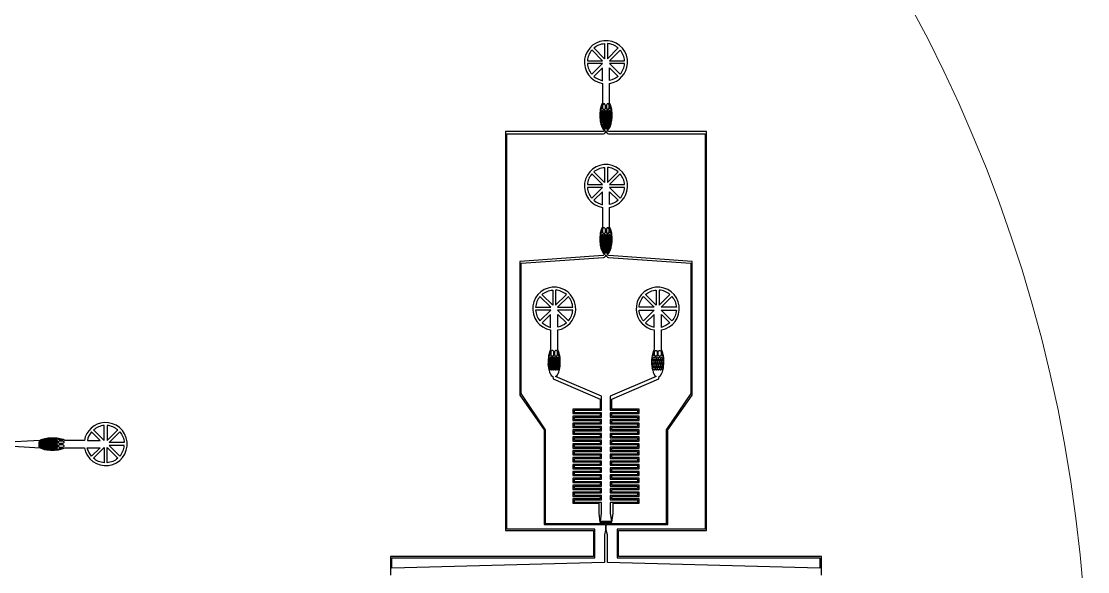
# Model space of a CAD drawing. Extents: x 4056 to 105656, y 4120 to 105720.
# Drawn here: x 68540 to 105656, y 59526 to 78672 of the extents above; entities that cross this region are included whole.
import ezdxf

# ---------------------------------------------------------------- set-up
doc = ezdxf.new("R2010")
doc.units = 13
doc.header["$MEASUREMENT"] = 0
doc.layers.add('Main Layer', color=7, linetype='Continuous', lineweight=0)

msp = doc.modelspace()

# ---------------------------------------------------------------- linework, layer by layer
for points in [[(96389, 59400), (96389, 60004), (96389, 60054), (89968, 60054), (89426, 60054), (89326, 60054), (89326, 60154), (89326, 60670), (89326, 60955), (90389, 60955), (92389, 60955), (92389, 61005), (92390, 74839), (88989, 74839, -0.387956), (88939, 74890), (88990, 74927), (89033, 75006), (89047, 75038), (89052, 75055), (89066, 75099), (89072, 75121), (89087, 75201), (89093, 75237), (89102, 75337), (89102, 75469), (89092, 75569), (89088, 75609), (89045, 75770), (89014, 75828), (89015, 76513, 0.347177), (89638, 77202, 2.252077), (88765, 76513), (88765, 75921), (88764, 75828), (88733, 75770), (88691, 75609), (88687, 75569), (88677, 75469), (88677, 75337), (88686, 75237), (88692, 75201), (88707, 75121), (88713, 75099), (88727, 75055), (88732, 75038), (88746, 75006), (88789, 74926), (88839, 74890, -0.3605), (88794, 74839), (85389, 74839), (85389, 61005), (85389, 60955), (87389, 60955), (88453, 60955), (88453, 60670), (88453, 60154), (88453, 60054), (88353, 60054), (87811, 60054), (81389, 60054), (81389, 60004), (81389, 59600), (81389, 59400)], [(67880, 63914), (69195, 63839), (69229, 63820), (69261, 63806), (69278, 63801), (69322, 63787), (69344, 63781), (69424, 63766), (69460, 63760), (69560, 63751), (69692, 63752), (69792, 63761), (69832, 63766), (69993, 63808), (70051, 63839), (70144, 63839), (70736, 63839, 2.252077), (71425, 64712, 0.347177), (70736, 64089), (70051, 64089), (69993, 64120), (69832, 64162), (69792, 64167), (69692, 64176), (69560, 64176), (69460, 64168), (69424, 64162), (69344, 64146), (69322, 64140), (69278, 64127), (69261, 64122), (69229, 64107), (69195, 64089), (69196, 64089), (67880, 64014)]]:
    msp.add_lwpolyline(points, format="xyb")
for points in [[(88396, 77675, 0.159174), (88241, 77302), (88769, 77302), (88395, 77677), (88396, 77675)], [(88840, 77900), (88840, 77373), (88465, 77747), (88467, 77746, -0.159174), (88840, 77900, 3734.089472)], [(88940, 77900), (88940, 77373), (89312, 77746, 0.159174), (88940, 77900, -3734.089472)], [(89383, 77675), (89010, 77302), (89538, 77302, 0.159174), (89383, 77675, 0.000114)], [(88396, 76830), (88769, 77202), (88241, 77202, 0.159174), (88396, 76830, -0.000581)], [(89383, 76830, 0.159174), (89538, 77202), (89010, 77202), (89383, 76830)], [(88765, 76604), (88765, 77057), (88467, 76759, 0.092093), (88765, 76604, 1291.273736)], [(89015, 76615), (89015, 77057), (89312, 76759, -0.129437), (89015, 76615, 5438.346978)], [(92339, 74764), (92339, 61005), (90389, 61005), (89326, 61005), (89276, 61005), (89276, 60955), (89276, 60004), (89972, 60004), (96339, 60004), (96339, 59652), (88939, 59850), (88939, 60805), (88899, 60965), (88899, 61165), (91040, 61165), (91040, 64459), (91892, 65665), (91892, 70321), (88989, 70526, -0.387956), (88939, 70578), (88990, 70614), (89033, 70694), (89047, 70726), (89052, 70743), (89066, 70786), (89072, 70809), (89087, 70889), (89093, 70925), (89102, 71025), (89102, 71157), (89092, 71257), (89088, 71297), (89045, 71457), (89014, 71516), (89015, 72201, 0.347177), (89638, 72890, 2.252077), (88765, 72201), (88765, 71609), (88764, 71516), (88733, 71457), (88691, 71297), (88687, 71257), (88677, 71157), (88677, 71025), (88686, 70925), (88692, 70889), (88707, 70809), (88713, 70786), (88727, 70743), (88732, 70726), (88746, 70694), (88789, 70614), (88839, 70578, -0.3605), (88794, 70527), (85887, 70322), (85887, 65665), (86739, 64459), (86739, 61165), (88879, 61165), (88879, 60965), (88839, 60805), (88839, 59850), (81439, 59652), (81439, 60004), (87807, 60004), (88503, 60004), (88503, 60955), (88503, 61005), (88453, 61005), (87389, 61005), (85439, 61005), (85439, 74764), (88799, 74764, 0.370989), (88889, 74865, 0.370989), (88980, 74764)], [(88467, 73434, -0.159174), (88840, 73588), (88840, 73061), (88465, 73435)], [(88940, 73588), (88940, 73061), (89312, 73434, 0.159174)], [(88396, 73363, 0.159174), (88241, 72990), (88769, 72990), (88395, 73364)], [(89538, 72990, 0.159174), (89383, 73363), (89010, 72990)], [(88769, 72890), (88241, 72890, 0.159174), (88396, 72517)], [(89383, 72517, 0.159174), (89538, 72890), (89010, 72890)], [(88765, 72744), (88467, 72447, 0.092093), (88765, 72292)], [(89312, 72447, -0.129437), (89015, 72302), (89015, 72744)], [(89090, 65531), (90732, 66229), (90742, 66312), (90792, 66348), (90835, 66428), (90850, 66460), (90855, 66477), (90868, 66520), (90874, 66543), (90890, 66623), (90896, 66659), (90905, 66759), (90904, 66891), (90895, 66991), (90890, 67031), (90848, 67191), (90817, 67250), (90817, 67343), (90817, 67935, -0.002617), (90817, 67935, 2.252077), (89944, 68624, 0.347177), (90567, 67935), (90567, 67250), (90536, 67191), (90494, 67031), (90489, 66991), (90480, 66891), (90479, 66759), (90488, 66659), (90494, 66623), (90509, 66543), (90515, 66520), (90529, 66477), (90534, 66460), (90548, 66428), (90591, 66348), (90591, 66348), (90642, 66312), (89040, 65631), (89040, 65196), (89040, 65146), (89990, 65146), (89990, 65056), (89040, 65056), (89040, 64956), (89040, 64906), (89990, 64906), (89990, 64816), (89040, 64816), (89040, 64716), (89040, 64666), (89990, 64666), (89990, 64576), (89040, 64576), (89040, 64476), (89040, 64426), (89990, 64426), (89990, 64336), (89040, 64336), (89040, 64236), (89040, 64186), (89990, 64186), (89990, 64096), (89040, 64096), (89040, 63996), (89040, 63946), (89990, 63946), (89990, 63856), (89040, 63856), (89040, 63756), (89040, 63706), (89990, 63706), (89990, 63616), (89040, 63616), (89040, 63516), (89040, 63466), (89990, 63466), (89990, 63376), (89040, 63376), (89040, 63276), (89040, 63226), (89990, 63226), (89990, 63136), (89040, 63136), (89040, 63036), (89040, 62986), (89990, 62986), (89990, 62896), (89040, 62896), (89040, 62796), (89040, 62746), (89990, 62746), (89990, 62656), (89040, 62656), (89040, 62556), (89040, 62506), (89990, 62506), (89990, 62416), (89040, 62416), (89040, 62316), (89040, 62266), (89990, 62266), (89990, 62176), (89040, 62176), (89040, 62076), (89040, 62026), (89990, 62026), (89990, 61936), (89040, 61936), (89040, 61836), (89040, 61560), (89077, 61266), (88879, 61266), (88702, 61266), (88739, 61560), (88739, 61836), (88739, 61936), (87789, 61936), (87789, 62026), (88739, 62026), (88739, 62076), (88739, 62176), (87789, 62176), (87789, 62266), (88739, 62266), (88739, 62316), (88739, 62416), (87789, 62416), (87789, 62506), (88739, 62506), (88739, 62556), (88739, 62656), (87789, 62656), (87789, 62746), (88739, 62746), (88739, 62796), (88739, 62896), (87789, 62896), (87789, 62986), (88739, 62986), (88739, 63036), (88739, 63136), (87789, 63136), (87789, 63226), (88739, 63226), (88739, 63276), (88739, 63376), (87789, 63376), (87789, 63466), (88739, 63466), (88739, 63516), (88739, 63616), (87789, 63616), (87789, 63706), (88739, 63706), (88739, 63756), (88739, 63856), (87789, 63856), (87789, 63946), (88739, 63946), (88739, 63996), (88739, 64096), (87789, 64096), (87789, 64186), (88739, 64186), (88739, 64236), (88739, 64336), (87789, 64336), (87789, 64426), (88739, 64426), (88739, 64476), (88739, 64576), (87789, 64576), (87789, 64666), (88739, 64666), (88739, 64716), (88739, 64816), (87789, 64816), (87789, 64906), (88739, 64906), (88739, 64956), (88739, 65056), (87789, 65056), (87789, 65146), (88739, 65146), (88739, 65196), (88739, 65631), (87137, 66312), (87188, 66348), (87188, 66348), (87231, 66428), (87245, 66460), (87250, 66477), (87264, 66520), (87270, 66543), (87285, 66623), (87291, 66659), (87300, 66759), (87299, 66891), (87290, 66991), (87285, 67031), (87243, 67191), (87212, 67250), (87212, 67935, 0.347177), (87835, 68624, 2.252077), (86962, 67935, -0.002617), (86962, 67935), (86962, 67343), (86962, 67250), (86931, 67191), (86889, 67031), (86884, 66991), (86875, 66891), (86874, 66759), (86883, 66659), (86889, 66623), (86905, 66543), (86911, 66520), (86924, 66477), (86929, 66460), (86944, 66428), (86987, 66348), (87037, 66312), (87047, 66229), (88689, 65531), (88689, 65176), (87739, 65176), (87739, 65176), (87739, 65026), (88689, 65026), (88689, 64936), (87739, 64936), (87739, 64936), (87739, 64786), (88689, 64786), (88689, 64696), (87739, 64696), (87739, 64696), (87739, 64546), (88689, 64546), (88689, 64456), (87739, 64456), (87739, 64456), (87739, 64306), (88689, 64306), (88689, 64216), (87739, 64216), (87739, 64216), (87739, 64066), (88689, 64066), (88689, 63976), (87739, 63976), (87739, 63976), (87739, 63826), (88689, 63826), (88689, 63736), (87739, 63736), (87739, 63736), (87739, 63586), (88689, 63586), (88689, 63496), (87739, 63496), (87739, 63496), (87739, 63346), (88689, 63346), (88689, 63256), (87739, 63256), (87739, 63256), (87739, 63106), (88689, 63106), (88689, 63016), (87739, 63016), (87739, 63016), (87739, 62866), (88689, 62866), (88689, 62776), (87739, 62776), (87739, 62776), (87739, 62626), (88689, 62626), (88689, 62536), (87739, 62536), (87739, 62536), (87739, 62386), (88689, 62386), (88689, 62296), (87739, 62296), (87739, 62296), (87739, 62146), (88689, 62146), (88689, 62056), (87739, 62056), (87739, 62056), (87739, 61906), (88639, 61906), (88639, 61560), (88679, 61246), (88879, 61246), (88879, 61185), (88789, 61185), (86789, 61185), (86789, 64459), (85937, 65725), (85937, 70261), (88799, 70452, 0.370989), (88889, 70553, 0.370989), (88980, 70452), (91842, 70261), (91842, 65725), (90990, 64459), (90990, 61185), (88899, 61185), (88899, 61246), (89099, 61246), (89139, 61560), (89139, 61906), (90040, 61906), (90040, 62056), (90040, 62056), (89090, 62056), (89090, 62146), (90040, 62146), (90040, 62296), (90040, 62296), (89090, 62296), (89090, 62386), (90040, 62386), (90040, 62536), (90040, 62536), (89090, 62536), (89090, 62626), (90040, 62626), (90040, 62776), (90040, 62776), (89090, 62776), (89090, 62866), (90040, 62866), (90040, 63016), (90040, 63016), (89090, 63016), (89090, 63106), (90040, 63106), (90040, 63256), (90040, 63256), (89090, 63256), (89090, 63346), (90040, 63346), (90040, 63496), (90040, 63496), (89090, 63496), (89090, 63586), (90040, 63586), (90040, 63736), (90040, 63736), (89090, 63736), (89090, 63826), (90040, 63826), (90040, 63976), (90040, 63976), (89090, 63976), (89090, 64066), (90040, 64066), (90040, 64216), (90040, 64216), (89090, 64216), (89090, 64306), (90040, 64306), (90040, 64456), (90040, 64456), (89090, 64456), (89090, 64546), (90040, 64546), (90040, 64696), (90040, 64696), (89090, 64696), (89090, 64786), (90040, 64786), (90040, 64936), (90040, 64936), (89090, 64936), (89090, 65026), (90040, 65026), (90040, 65176), (90040, 65176), (89090, 65176), (89090, 65531)], [(86439, 68724), (86966, 68724), (86592, 69098), (86593, 69097, 0.159174), (86439, 68724, -0.000083)], [(86664, 69168, -0.159174), (87037, 69322), (87037, 68795), (86663, 69169), (86664, 69168)], [(87510, 69168, 0.159174), (87137, 69322), (87137, 68795), (87510, 69168)], [(87735, 68724, 0.159174), (87581, 69097), (87208, 68724), (87735, 68724)], [(90044, 68724, -0.159174), (90198, 69097), (90571, 68724), (90044, 68724)], [(90269, 69168, -0.159174), (90642, 69322), (90642, 68795), (90269, 69168)], [(91115, 69168, 0.159174), (90742, 69322), (90742, 68795), (91116, 69169), (91115, 69168)], [(91340, 68724), (90813, 68724), (91187, 69098), (91186, 69097, -0.159174), (91340, 68724, 0.000083)], [(86439, 68624, 0.159174), (86593, 68251), (86966, 68624), (86439, 68624)], [(86962, 68026), (86962, 68478), (86664, 68181, 0.092093), (86962, 68026, -0.000995)], [(87735, 68624), (87208, 68624), (87581, 68251, 0.159174), (87735, 68624, 0.000176)], [(87212, 68036), (87212, 68478), (87510, 68181, -0.129437), (87212, 68036, -0.002246)], [(90044, 68624), (90571, 68624), (90198, 68251, -0.159174), (90044, 68624, -0.000176)], [(90567, 68036), (90567, 68478), (90269, 68181, 0.129437), (90567, 68036, 0.002246)], [(91340, 68624, -0.159174), (91186, 68251), (90813, 68624), (91340, 68624)], [(90817, 68026), (90817, 68478), (91115, 68181, -0.092093), (90817, 68026, 0.000995)], [(71053, 64457), (71425, 64085), (71425, 64612, 0.159174), (71053, 64457, 0.001676)], [(71898, 64457, 0.159174), (71525, 64612), (71525, 64085), (71898, 64457)], [(70838, 64089), (71280, 64089), (70982, 64387, 0.129437), (70838, 64089, 0.002578)], [(71969, 64387, -0.159174), (72123, 64014), (71596, 64014), (71969, 64387)], [(71053, 63470), (71425, 63843), (71425, 63316, -0.159174), (71053, 63470, -685.293783)], [(71898, 63470, -0.159174), (71525, 63316), (71525, 63843), (71900, 63469), (71898, 63470)], [(72123, 63914), (71596, 63914), (71970, 63540), (71969, 63541, 0.159174), (72123, 63914, -0.000484)], [(70827, 63839), (71280, 63839), (70982, 63541, -0.092093), (70827, 63839, -169.237242)]]:
    msp.add_lwpolyline(points, format="xyb", close=True)
for points in [[(88741, 75762), (88700, 75601), (88711, 75601), (88741, 75641)], [(88773, 75761), (88773, 75641), (88803, 75601), (88843, 75601), (88873, 75641), (88873, 75761), (88843, 75801), (88803, 75801)], [(88905, 75761), (88905, 75641), (88935, 75601), (88975, 75601), (89005, 75641), (89005, 75761), (88975, 75801), (88935, 75801)], [(89037, 75762), (89079, 75601), (89067, 75601), (89037, 75641)], [(88717, 75489), (88717, 75549), (88702, 75569), (88695, 75569), (88685, 75469), (88702, 75469)], [(88685, 75469), (88702, 75469)], [(88715, 75453), (88700, 75433), (88700, 75373), (88715, 75353), (88735, 75353), (88750, 75373), (88750, 75433), (88735, 75453)], [(88711, 75601), (88708, 75601)], [(88735, 75353), (88715, 75353)], [(88748, 75569), (88733, 75549), (88733, 75489), (88748, 75469), (88768, 75469), (88783, 75489), (88783, 75549), (88768, 75569)], [(88768, 75469), (88748, 75469)], [(88781, 75453), (88766, 75433), (88766, 75373), (88781, 75353), (88801, 75353), (88816, 75373), (88816, 75433), (88801, 75453)], [(88801, 75353), (88781, 75353)], [(88814, 75569), (88799, 75549), (88799, 75489), (88814, 75469), (88834, 75469), (88849, 75489), (88849, 75549), (88834, 75569)], [(88843, 75601), (88803, 75601)], [(88834, 75469), (88814, 75469)], [(88847, 75453), (88832, 75433), (88832, 75373), (88847, 75353), (88867, 75353), (88882, 75373), (88882, 75433), (88867, 75453)], [(88867, 75353), (88847, 75353)], [(88880, 75569), (88865, 75549), (88865, 75489), (88880, 75469), (88900, 75469), (88915, 75489), (88915, 75549), (88900, 75569)], [(88900, 75469), (88880, 75469)], [(88913, 75453), (88898, 75433), (88898, 75373), (88913, 75353), (88933, 75353), (88948, 75373), (88948, 75433), (88933, 75453)], [(88933, 75353), (88913, 75353)], [(88946, 75569), (88931, 75549), (88931, 75489), (88946, 75469), (88966, 75469), (88981, 75489), (88981, 75549), (88966, 75569)], [(88975, 75601), (88935, 75601)], [(88966, 75469), (88946, 75469)], [(88979, 75453), (88964, 75433), (88964, 75373), (88979, 75353), (88999, 75353), (89014, 75373), (89014, 75433), (88999, 75453)], [(88999, 75353), (88979, 75353)], [(89012, 75569), (88997, 75549), (88997, 75489), (89012, 75469), (89032, 75469), (89047, 75489), (89047, 75549), (89032, 75569)], [(89032, 75469), (89012, 75469)], [(89045, 75453), (89030, 75433), (89030, 75373), (89045, 75353), (89065, 75353), (89080, 75373), (89080, 75433), (89065, 75453)], [(89065, 75353), (89045, 75353)], [(89063, 75549), (89063, 75489), (89078, 75469), (89094, 75469), (89084, 75569), (89078, 75569)], [(89067, 75601), (89071, 75601)], [(89078, 75469), (89094, 75469)], [(88717, 75317), (88717, 75257), (88702, 75237), (88694, 75237), (88685, 75337), (88702, 75337)], [(88735, 75221), (88715, 75221), (88700, 75201), (88715, 75121), (88735, 75121), (88750, 75141), (88750, 75201)], [(88715, 75121), (88735, 75121)], [(88748, 75337), (88733, 75317), (88733, 75257), (88748, 75237), (88768, 75237), (88783, 75257), (88783, 75317), (88768, 75337)], [(88753, 75099), (88746, 75089), (88746, 75059), (88753, 75049), (88763, 75049), (88771, 75059), (88771, 75089), (88763, 75099)], [(88768, 75237), (88748, 75237)], [(88763, 75049), (88753, 75049)], [(88770, 75041), (88762, 75031), (88762, 75001), (88770, 74991), (88780, 74991), (88787, 75001), (88787, 75031), (88780, 75041)], [(88781, 75221), (88766, 75201), (88766, 75141), (88781, 75121), (88801, 75121), (88816, 75141), (88816, 75201), (88801, 75221)], [(88780, 74991), (88770, 74991)], [(88786, 75099), (88779, 75089), (88779, 75059), (88786, 75049), (88796, 75049), (88803, 75059), (88803, 75089), (88796, 75099)], [(88803, 74943), (88803, 74973), (88796, 74983), (88786, 74983), (88779, 74973), (88797, 74934)], [(88801, 75121), (88781, 75121)], [(88796, 75049), (88786, 75049)], [(88803, 75041), (88795, 75031), (88795, 75001), (88803, 74991), (88813, 74991), (88820, 75001), (88820, 75031), (88813, 75041)], [(88814, 75337), (88799, 75317), (88799, 75257), (88814, 75237), (88834, 75237), (88849, 75257), (88849, 75317), (88834, 75337)], [(88813, 74991), (88803, 74991)], [(88819, 75099), (88812, 75089), (88812, 75059), (88819, 75049), (88829, 75049), (88837, 75059), (88837, 75089), (88829, 75099)], [(88819, 74983), (88812, 74973), (88812, 74943), (88819, 74933), (88829, 74933), (88837, 74943), (88837, 74973), (88829, 74983)], [(88834, 75237), (88814, 75237)], [(88829, 75049), (88819, 75049)], [(88836, 75041), (88828, 75031), (88828, 75001), (88836, 74991), (88846, 74991), (88853, 75001), (88853, 75031), (88846, 75041)], [(88847, 75221), (88832, 75201), (88832, 75141), (88847, 75121), (88867, 75121), (88882, 75141), (88882, 75201), (88867, 75221)], [(88846, 74991), (88836, 74991)], [(88852, 75099), (88845, 75089), (88845, 75059), (88852, 75049), (88862, 75049), (88870, 75059), (88870, 75089), (88862, 75099)], [(88852, 74983), (88845, 74973), (88845, 74943), (88852, 74933), (88862, 74933), (88870, 74943), (88870, 74973), (88862, 74983)], [(88867, 75121), (88847, 75121)], [(88862, 75049), (88852, 75049)], [(88869, 75041), (88861, 75031), (88861, 75001), (88869, 74991), (88879, 74991), (88886, 75001), (88886, 75031), (88879, 75041)], [(88880, 75337), (88865, 75317), (88865, 75257), (88880, 75237), (88900, 75237), (88915, 75257), (88915, 75317), (88900, 75337)], [(88879, 74991), (88869, 74991)], [(88885, 75099), (88878, 75089), (88878, 75059), (88885, 75049), (88895, 75049), (88903, 75059), (88903, 75089), (88895, 75099)], [(88885, 74983), (88878, 74973), (88878, 74943), (88885, 74933), (88895, 74933), (88903, 74943), (88903, 74973), (88895, 74983)], [(88900, 75237), (88880, 75237)], [(88895, 75049), (88885, 75049)], [(88902, 75041), (88894, 75031), (88894, 75001), (88902, 74991), (88912, 74991), (88919, 75001), (88919, 75031), (88912, 75041)], [(88913, 75221), (88898, 75201), (88898, 75141), (88913, 75121), (88933, 75121), (88948, 75141), (88948, 75201), (88933, 75221)], [(88912, 74991), (88902, 74991)], [(88918, 75099), (88911, 75089), (88911, 75059), (88918, 75049), (88928, 75049), (88935, 75059), (88935, 75089), (88928, 75099)], [(88918, 74983), (88911, 74973), (88911, 74943), (88918, 74933), (88928, 74933), (88935, 74943), (88935, 74973), (88928, 74983)], [(88933, 75121), (88913, 75121)], [(88928, 75049), (88918, 75049)], [(88935, 75041), (88927, 75031), (88927, 75001), (88935, 74991), (88945, 74991), (88952, 75001), (88952, 75031), (88945, 75041)], [(88946, 75337), (88931, 75317), (88931, 75257), (88946, 75237), (88966, 75237), (88981, 75257), (88981, 75317), (88966, 75337)], [(88945, 74991), (88935, 74991)], [(88951, 75099), (88944, 75089), (88944, 75059), (88951, 75049), (88961, 75049), (88969, 75059), (88969, 75089), (88961, 75099)], [(88951, 74983), (88944, 74973), (88944, 74943), (88951, 74933), (88961, 74933), (88969, 74943), (88969, 74973), (88961, 74983)], [(88966, 75237), (88946, 75237)], [(88961, 75049), (88951, 75049)], [(88968, 75041), (88960, 75031), (88960, 75001), (88968, 74991), (88978, 74991), (88985, 75001), (88985, 75031), (88978, 75041)], [(88979, 75221), (88964, 75201), (88964, 75141), (88979, 75121), (88999, 75121), (89014, 75141), (89014, 75201), (88999, 75221)], [(88978, 74991), (88968, 74991)], [(88984, 75099), (88977, 75089), (88977, 75059), (88984, 75049), (88994, 75049), (89002, 75059), (89002, 75089), (88994, 75099)], [(88977, 74943), (88983, 74935), (89002, 74973), (88994, 74983), (88984, 74983), (88977, 74973)], [(88999, 75121), (88979, 75121)], [(88994, 75049), (88984, 75049)], [(89001, 75041), (88993, 75031), (88993, 75001), (89001, 74991), (89011, 74991), (89018, 75001), (89018, 75031), (89011, 75041)], [(89012, 75337), (88997, 75317), (88997, 75257), (89012, 75237), (89032, 75237), (89047, 75257), (89047, 75317), (89032, 75337)], [(89011, 74991), (89001, 74991)], [(89017, 75099), (89010, 75089), (89010, 75059), (89017, 75049), (89027, 75049), (89035, 75059), (89035, 75089), (89027, 75099)], [(89032, 75237), (89012, 75237)], [(89027, 75049), (89017, 75049)], [(89065, 75221), (89045, 75221), (89030, 75201), (89030, 75141), (89045, 75121), (89064, 75121), (89080, 75201)], [(89064, 75121), (89045, 75121)], [(89063, 75317), (89063, 75257), (89078, 75237), (89085, 75237), (89094, 75337), (89078, 75337)], [(89078, 75237), (89085, 75237)], [(88829, 74933), (88819, 74933)], [(88862, 74933), (88852, 74933)], [(88895, 74933), (88885, 74933)], [(88928, 74933), (88918, 74933)], [(88961, 74933), (88951, 74933)], [(88741, 71449), (88700, 71288), (88711, 71288), (88741, 71328)], [(88711, 71288), (88708, 71288)], [(88773, 71448), (88773, 71328), (88803, 71288), (88843, 71288), (88873, 71328), (88873, 71448), (88843, 71488), (88803, 71488)], [(88843, 71288), (88803, 71288)], [(88905, 71448), (88905, 71328), (88935, 71288), (88975, 71288), (89005, 71328), (89005, 71448), (88975, 71488), (88935, 71488)], [(88975, 71288), (88935, 71288)], [(89037, 71449), (89079, 71288), (89067, 71288), (89037, 71328)], [(89067, 71288), (89071, 71288)], [(88717, 71177), (88717, 71237), (88702, 71257), (88695, 71257), (88685, 71157), (88702, 71157)], [(88685, 71157), (88702, 71157)], [(88717, 71005), (88717, 70945), (88702, 70925), (88694, 70925), (88685, 71025), (88702, 71025)], [(88715, 71141), (88700, 71121), (88700, 71061), (88715, 71041), (88735, 71041), (88750, 71061), (88750, 71121), (88735, 71141)], [(88735, 70909), (88715, 70909), (88700, 70889), (88715, 70809), (88735, 70809), (88750, 70829), (88750, 70889)], [(88735, 71041), (88715, 71041)], [(88748, 71257), (88733, 71237), (88733, 71177), (88748, 71157), (88768, 71157), (88783, 71177), (88783, 71237), (88768, 71257)], [(88748, 71025), (88733, 71005), (88733, 70945), (88748, 70925), (88768, 70925), (88783, 70945), (88783, 71005), (88768, 71025)], [(88768, 71157), (88748, 71157)], [(88768, 70925), (88748, 70925)], [(88781, 71141), (88766, 71121), (88766, 71061), (88781, 71041), (88801, 71041), (88816, 71061), (88816, 71121), (88801, 71141)], [(88781, 70909), (88766, 70889), (88766, 70829), (88781, 70809), (88801, 70809), (88816, 70829), (88816, 70889), (88801, 70909)], [(88801, 71041), (88781, 71041)], [(88814, 71257), (88799, 71237), (88799, 71177), (88814, 71157), (88834, 71157), (88849, 71177), (88849, 71237), (88834, 71257)], [(88814, 71025), (88799, 71005), (88799, 70945), (88814, 70925), (88834, 70925), (88849, 70945), (88849, 71005), (88834, 71025)], [(88834, 71157), (88814, 71157)], [(88834, 70925), (88814, 70925)], [(88847, 71141), (88832, 71121), (88832, 71061), (88847, 71041), (88867, 71041), (88882, 71061), (88882, 71121), (88867, 71141)], [(88847, 70909), (88832, 70889), (88832, 70829), (88847, 70809), (88867, 70809), (88882, 70829), (88882, 70889), (88867, 70909)], [(88867, 71041), (88847, 71041)], [(88880, 71257), (88865, 71237), (88865, 71177), (88880, 71157), (88900, 71157), (88915, 71177), (88915, 71237), (88900, 71257)], [(88880, 71025), (88865, 71005), (88865, 70945), (88880, 70925), (88900, 70925), (88915, 70945), (88915, 71005), (88900, 71025)], [(88900, 71157), (88880, 71157)], [(88900, 70925), (88880, 70925)], [(88913, 71141), (88898, 71121), (88898, 71061), (88913, 71041), (88933, 71041), (88948, 71061), (88948, 71121), (88933, 71141)], [(88913, 70909), (88898, 70889), (88898, 70829), (88913, 70809), (88933, 70809), (88948, 70829), (88948, 70889), (88933, 70909)], [(88933, 71041), (88913, 71041)], [(88946, 71257), (88931, 71237), (88931, 71177), (88946, 71157), (88966, 71157), (88981, 71177), (88981, 71237), (88966, 71257)], [(88946, 71025), (88931, 71005), (88931, 70945), (88946, 70925), (88966, 70925), (88981, 70945), (88981, 71005), (88966, 71025)], [(88966, 71157), (88946, 71157)], [(88966, 70925), (88946, 70925)], [(88979, 71141), (88964, 71121), (88964, 71061), (88979, 71041), (88999, 71041), (89014, 71061), (89014, 71121), (88999, 71141)], [(88979, 70909), (88964, 70889), (88964, 70829), (88979, 70809), (88999, 70809), (89014, 70829), (89014, 70889), (88999, 70909)], [(88999, 71041), (88979, 71041)], [(89012, 71257), (88997, 71237), (88997, 71177), (89012, 71157), (89032, 71157), (89047, 71177), (89047, 71237), (89032, 71257)], [(89012, 71025), (88997, 71005), (88997, 70945), (89012, 70925), (89032, 70925), (89047, 70945), (89047, 71005), (89032, 71025)], [(89032, 71157), (89012, 71157)], [(89032, 70925), (89012, 70925)], [(89045, 71141), (89030, 71121), (89030, 71061), (89045, 71041), (89065, 71041), (89080, 71061), (89080, 71121), (89065, 71141)], [(89065, 70909), (89045, 70909), (89030, 70889), (89030, 70829), (89045, 70809), (89064, 70809), (89080, 70889)], [(89065, 71041), (89045, 71041)], [(89063, 71237), (89063, 71177), (89078, 71157), (89094, 71157), (89084, 71257), (89078, 71257)], [(89063, 71005), (89063, 70945), (89078, 70925), (89085, 70925), (89094, 71025), (89078, 71025)], [(89078, 71157), (89094, 71157)], [(89078, 70925), (89085, 70925)], [(88715, 70809), (88735, 70809)], [(88753, 70786), (88746, 70776), (88746, 70746), (88753, 70736), (88763, 70736), (88771, 70746), (88771, 70776), (88763, 70786)], [(88763, 70736), (88753, 70736)], [(88770, 70728), (88762, 70718), (88762, 70688), (88770, 70678), (88780, 70678), (88787, 70688), (88787, 70718), (88780, 70728)], [(88780, 70678), (88770, 70678)], [(88786, 70786), (88779, 70776), (88779, 70746), (88786, 70736), (88796, 70736), (88803, 70746), (88803, 70776), (88796, 70786)], [(88803, 70630), (88803, 70660), (88796, 70670), (88786, 70670), (88779, 70660), (88797, 70622)], [(88801, 70809), (88781, 70809)], [(88796, 70736), (88786, 70736)], [(88803, 70728), (88795, 70718), (88795, 70688), (88803, 70678), (88813, 70678), (88820, 70688), (88820, 70718), (88813, 70728)], [(88813, 70678), (88803, 70678)], [(88819, 70786), (88812, 70776), (88812, 70746), (88819, 70736), (88829, 70736), (88837, 70746), (88837, 70776), (88829, 70786)], [(88819, 70670), (88812, 70660), (88812, 70630), (88819, 70620), (88829, 70620), (88837, 70630), (88837, 70660), (88829, 70670)], [(88829, 70736), (88819, 70736)], [(88829, 70620), (88819, 70620)], [(88836, 70728), (88828, 70718), (88828, 70688), (88836, 70678), (88846, 70678), (88853, 70688), (88853, 70718), (88846, 70728)], [(88846, 70678), (88836, 70678)], [(88852, 70786), (88845, 70776), (88845, 70746), (88852, 70736), (88862, 70736), (88870, 70746), (88870, 70776), (88862, 70786)], [(88852, 70670), (88845, 70660), (88845, 70630), (88852, 70620), (88862, 70620), (88870, 70630), (88870, 70660), (88862, 70670)], [(88867, 70809), (88847, 70809)], [(88862, 70736), (88852, 70736)], [(88862, 70620), (88852, 70620)], [(88869, 70728), (88861, 70718), (88861, 70688), (88869, 70678), (88879, 70678), (88886, 70688), (88886, 70718), (88879, 70728)], [(88879, 70678), (88869, 70678)], [(88885, 70786), (88878, 70776), (88878, 70746), (88885, 70736), (88895, 70736), (88903, 70746), (88903, 70776), (88895, 70786)], [(88885, 70670), (88878, 70660), (88878, 70630), (88885, 70620), (88895, 70620), (88903, 70630), (88903, 70660), (88895, 70670)], [(88895, 70736), (88885, 70736)], [(88895, 70620), (88885, 70620)], [(88902, 70728), (88894, 70718), (88894, 70688), (88902, 70678), (88912, 70678), (88919, 70688), (88919, 70718), (88912, 70728)], [(88912, 70678), (88902, 70678)], [(88918, 70786), (88911, 70776), (88911, 70746), (88918, 70736), (88928, 70736), (88935, 70746), (88935, 70776), (88928, 70786)], [(88918, 70670), (88911, 70660), (88911, 70630), (88918, 70620), (88928, 70620), (88935, 70630), (88935, 70660), (88928, 70670)], [(88933, 70809), (88913, 70809)], [(88928, 70736), (88918, 70736)], [(88928, 70620), (88918, 70620)], [(88935, 70728), (88927, 70718), (88927, 70688), (88935, 70678), (88945, 70678), (88952, 70688), (88952, 70718), (88945, 70728)], [(88945, 70678), (88935, 70678)], [(88951, 70786), (88944, 70776), (88944, 70746), (88951, 70736), (88961, 70736), (88969, 70746), (88969, 70776), (88961, 70786)], [(88951, 70670), (88944, 70660), (88944, 70630), (88951, 70620), (88961, 70620), (88969, 70630), (88969, 70660), (88961, 70670)], [(88961, 70736), (88951, 70736)], [(88961, 70620), (88951, 70620)], [(88968, 70728), (88960, 70718), (88960, 70688), (88968, 70678), (88978, 70678), (88985, 70688), (88985, 70718), (88978, 70728)], [(88978, 70678), (88968, 70678)], [(88984, 70786), (88977, 70776), (88977, 70746), (88984, 70736), (88994, 70736), (89002, 70746), (89002, 70776), (88994, 70786)], [(88977, 70630), (88983, 70622), (89002, 70660), (88994, 70670), (88984, 70670), (88977, 70660)], [(88999, 70809), (88979, 70809)], [(88994, 70736), (88984, 70736)], [(89001, 70728), (88993, 70718), (88993, 70688), (89001, 70678), (89011, 70678), (89018, 70688), (89018, 70718), (89011, 70728)], [(89011, 70678), (89001, 70678)], [(89017, 70786), (89010, 70776), (89010, 70746), (89017, 70736), (89027, 70736), (89035, 70746), (89035, 70776), (89027, 70786)], [(89027, 70736), (89017, 70736)], [(89064, 70809), (89045, 70809)], [(86939, 67183), (86897, 67022), (86909, 67022), (86939, 67062)], [(86971, 67182), (86971, 67062), (87001, 67022), (87041, 67022), (87071, 67062), (87071, 67182), (87041, 67222), (87001, 67222)], [(87103, 67182), (87103, 67062), (87133, 67022), (87173, 67022), (87203, 67062), (87203, 67182), (87173, 67222), (87133, 67222)], [(87235, 67183), (87277, 67022), (87265, 67022), (87235, 67062)], [(90544, 67183), (90502, 67022), (90514, 67022), (90544, 67062)], [(90676, 67182), (90676, 67062), (90646, 67022), (90606, 67022), (90576, 67062), (90576, 67182), (90606, 67222), (90646, 67222)], [(90808, 67182), (90808, 67062), (90778, 67022), (90738, 67022), (90708, 67062), (90708, 67182), (90738, 67222), (90778, 67222)], [(90840, 67183), (90882, 67022), (90870, 67022), (90840, 67062)], [(86914, 66911), (86914, 66971), (86899, 66991), (86892, 66991), (86883, 66891), (86899, 66891)], [(86883, 66891), (86899, 66891)], [(86897, 66855), (86897, 66795), (86912, 66775), (86932, 66775), (86947, 66795), (86947, 66855), (86932, 66875), (86912, 66875)], [(86909, 67022), (86905, 67022)], [(86945, 66991), (86930, 66971), (86930, 66911), (86945, 66891), (86965, 66891), (86980, 66911), (86980, 66971), (86965, 66991)], [(86965, 66891), (86945, 66891)], [(86963, 66855), (86963, 66795), (86978, 66775), (86998, 66775), (87013, 66795), (87013, 66855), (86998, 66875), (86978, 66875)], [(87011, 66991), (86996, 66971), (86996, 66911), (87011, 66891), (87031, 66891), (87046, 66911), (87046, 66971), (87031, 66991)], [(87041, 67022), (87001, 67022)], [(87031, 66891), (87011, 66891)], [(87029, 66855), (87029, 66795), (87044, 66775), (87064, 66775), (87079, 66795), (87079, 66855), (87064, 66875), (87044, 66875)], [(87077, 66991), (87062, 66971), (87062, 66911), (87077, 66891), (87097, 66891), (87112, 66911), (87112, 66971), (87097, 66991)], [(87097, 66891), (87077, 66891)], [(87095, 66855), (87095, 66795), (87110, 66775), (87130, 66775), (87145, 66795), (87145, 66855), (87130, 66875), (87110, 66875)], [(87143, 66991), (87128, 66971), (87128, 66911), (87143, 66891), (87163, 66891), (87178, 66911), (87178, 66971), (87163, 66991)], [(87173, 67022), (87133, 67022)], [(87163, 66891), (87143, 66891)], [(87161, 66855), (87161, 66795), (87176, 66775), (87196, 66775), (87211, 66795), (87211, 66855), (87196, 66875), (87176, 66875)], [(87209, 66991), (87194, 66971), (87194, 66911), (87209, 66891), (87229, 66891), (87244, 66911), (87244, 66971), (87229, 66991)], [(87229, 66891), (87209, 66891)], [(87227, 66855), (87227, 66795), (87242, 66775), (87262, 66775), (87277, 66795), (87277, 66855), (87262, 66875), (87242, 66875)], [(87260, 66971), (87260, 66911), (87275, 66891), (87291, 66891), (87282, 66991), (87275, 66991)], [(87265, 67022), (87269, 67022)], [(87275, 66891), (87291, 66891)], [(90519, 66971), (90519, 66911), (90504, 66891), (90488, 66891), (90497, 66991), (90504, 66991)], [(90504, 66891), (90488, 66891)], [(90552, 66855), (90552, 66795), (90537, 66775), (90517, 66775), (90502, 66795), (90502, 66855), (90517, 66875), (90537, 66875)], [(90514, 67022), (90510, 67022)], [(90570, 66991), (90585, 66971), (90585, 66911), (90570, 66891), (90550, 66891), (90535, 66911), (90535, 66971), (90550, 66991)], [(90550, 66891), (90570, 66891)], [(90618, 66855), (90618, 66795), (90603, 66775), (90583, 66775), (90568, 66795), (90568, 66855), (90583, 66875), (90603, 66875)], [(90636, 66991), (90651, 66971), (90651, 66911), (90636, 66891), (90616, 66891), (90601, 66911), (90601, 66971), (90616, 66991)], [(90606, 67022), (90646, 67022)], [(90616, 66891), (90636, 66891)], [(90684, 66855), (90684, 66795), (90669, 66775), (90649, 66775), (90634, 66795), (90634, 66855), (90649, 66875), (90669, 66875)], [(90702, 66991), (90717, 66971), (90717, 66911), (90702, 66891), (90682, 66891), (90667, 66911), (90667, 66971), (90682, 66991)], [(90682, 66891), (90702, 66891)], [(90750, 66855), (90750, 66795), (90735, 66775), (90715, 66775), (90700, 66795), (90700, 66855), (90715, 66875), (90735, 66875)], [(90768, 66991), (90783, 66971), (90783, 66911), (90768, 66891), (90748, 66891), (90733, 66911), (90733, 66971), (90748, 66991)], [(90738, 67022), (90778, 67022)], [(90748, 66891), (90768, 66891)], [(90816, 66855), (90816, 66795), (90801, 66775), (90781, 66775), (90766, 66795), (90766, 66855), (90781, 66875), (90801, 66875)], [(90834, 66991), (90849, 66971), (90849, 66911), (90834, 66891), (90814, 66891), (90799, 66911), (90799, 66971), (90814, 66991)], [(90814, 66891), (90834, 66891)], [(90882, 66855), (90882, 66795), (90867, 66775), (90847, 66775), (90832, 66795), (90832, 66855), (90847, 66875), (90867, 66875)], [(90865, 66911), (90865, 66971), (90880, 66991), (90887, 66991), (90896, 66891), (90880, 66891)], [(90870, 67022), (90874, 67022)], [(90896, 66891), (90880, 66891)], [(86914, 66679), (86899, 66659), (86891, 66659), (86882, 66759), (86899, 66759), (86914, 66739)], [(86912, 66643), (86897, 66623), (86913, 66543), (86932, 66543), (86947, 66563), (86947, 66623), (86932, 66643)], [(86912, 66775), (86932, 66775)], [(86932, 66543), (86913, 66543)], [(86930, 66739), (86930, 66679), (86945, 66659), (86965, 66659), (86980, 66679), (86980, 66739), (86965, 66759), (86945, 66759)], [(86945, 66659), (86965, 66659)], [(86963, 66623), (86963, 66563), (86978, 66543), (86998, 66543), (87013, 66563), (87013, 66623), (86998, 66643), (86978, 66643)], [(86978, 66775), (86998, 66775)], [(86978, 66543), (86998, 66543)], [(86996, 66739), (86996, 66679), (87011, 66659), (87031, 66659), (87046, 66679), (87046, 66739), (87031, 66759), (87011, 66759)], [(87011, 66659), (87031, 66659)], [(87029, 66623), (87029, 66563), (87044, 66543), (87064, 66543), (87079, 66563), (87079, 66623), (87064, 66643), (87044, 66643)], [(87044, 66775), (87064, 66775)], [(87044, 66543), (87064, 66543)], [(87062, 66739), (87062, 66679), (87077, 66659), (87097, 66659), (87112, 66679), (87112, 66739), (87097, 66759), (87077, 66759)], [(87077, 66659), (87097, 66659)], [(87095, 66623), (87095, 66563), (87110, 66543), (87130, 66543), (87145, 66563), (87145, 66623), (87130, 66643), (87110, 66643)], [(87110, 66775), (87130, 66775)], [(87110, 66543), (87130, 66543)], [(87128, 66739), (87128, 66679), (87143, 66659), (87163, 66659), (87178, 66679), (87178, 66739), (87163, 66759), (87143, 66759)], [(87143, 66659), (87163, 66659)], [(87161, 66623), (87161, 66563), (87176, 66543), (87196, 66543), (87211, 66563), (87211, 66623), (87196, 66643), (87176, 66643)], [(87176, 66775), (87196, 66775)], [(87176, 66543), (87196, 66543)], [(87194, 66739), (87194, 66679), (87209, 66659), (87229, 66659), (87244, 66679), (87244, 66739), (87229, 66759), (87209, 66759)], [(87209, 66659), (87229, 66659)], [(87242, 66643), (87227, 66623), (87227, 66563), (87242, 66543), (87262, 66543), (87277, 66623), (87262, 66643)], [(87242, 66775), (87262, 66775)], [(87242, 66543), (87262, 66543)], [(87260, 66679), (87275, 66659), (87283, 66659), (87292, 66759), (87275, 66759), (87260, 66739)], [(87283, 66659), (87275, 66659)], [(90519, 66679), (90504, 66659), (90496, 66659), (90487, 66759), (90504, 66759), (90519, 66739)], [(90496, 66659), (90504, 66659)], [(90537, 66643), (90552, 66623), (90552, 66563), (90537, 66543), (90517, 66543), (90502, 66623), (90517, 66643)], [(90537, 66775), (90517, 66775)], [(90537, 66543), (90517, 66543)], [(90585, 66739), (90585, 66679), (90570, 66659), (90550, 66659), (90535, 66679), (90535, 66739), (90550, 66759), (90570, 66759)], [(90570, 66659), (90550, 66659)], [(90618, 66623), (90618, 66563), (90603, 66543), (90583, 66543), (90568, 66563), (90568, 66623), (90583, 66643), (90603, 66643)], [(90603, 66775), (90583, 66775)], [(90603, 66543), (90583, 66543)], [(90651, 66739), (90651, 66679), (90636, 66659), (90616, 66659), (90601, 66679), (90601, 66739), (90616, 66759), (90636, 66759)], [(90636, 66659), (90616, 66659)], [(90684, 66623), (90684, 66563), (90669, 66543), (90649, 66543), (90634, 66563), (90634, 66623), (90649, 66643), (90669, 66643)], [(90669, 66775), (90649, 66775)], [(90669, 66543), (90649, 66543)], [(90717, 66739), (90717, 66679), (90702, 66659), (90682, 66659), (90667, 66679), (90667, 66739), (90682, 66759), (90702, 66759)], [(90702, 66659), (90682, 66659)], [(90750, 66623), (90750, 66563), (90735, 66543), (90715, 66543), (90700, 66563), (90700, 66623), (90715, 66643), (90735, 66643)], [(90735, 66775), (90715, 66775)], [(90735, 66543), (90715, 66543)], [(90783, 66739), (90783, 66679), (90768, 66659), (90748, 66659), (90733, 66679), (90733, 66739), (90748, 66759), (90768, 66759)], [(90768, 66659), (90748, 66659)], [(90816, 66623), (90816, 66563), (90801, 66543), (90781, 66543), (90766, 66563), (90766, 66623), (90781, 66643), (90801, 66643)], [(90801, 66775), (90781, 66775)], [(90801, 66543), (90781, 66543)], [(90849, 66739), (90849, 66679), (90834, 66659), (90814, 66659), (90799, 66679), (90799, 66739), (90814, 66759), (90834, 66759)], [(90834, 66659), (90814, 66659)], [(90867, 66643), (90882, 66623), (90866, 66543), (90847, 66543), (90832, 66563), (90832, 66623), (90847, 66643)], [(90867, 66775), (90847, 66775)], [(90847, 66543), (90866, 66543)], [(90865, 66679), (90880, 66659), (90888, 66659), (90897, 66759), (90880, 66759), (90865, 66739)], [(69196, 64018), (69166, 64018), (69156, 64025), (69156, 64035), (69166, 64043), (69196, 64043), (69206, 64035), (69206, 64025)], [(69156, 64025), (69156, 64035)], [(69196, 63985), (69166, 63985), (69156, 63992), (69156, 64002), (69166, 64010), (69196, 64010), (69206, 64002), (69206, 63992)], [(69156, 63992), (69156, 64002)], [(69196, 63952), (69166, 63952), (69156, 63959), (69156, 63969), (69166, 63977), (69196, 63977), (69206, 63969), (69206, 63959)], [(69156, 63959), (69156, 63969)], [(69196, 63919), (69166, 63919), (69156, 63926), (69156, 63936), (69166, 63944), (69196, 63944), (69206, 63936), (69206, 63926)], [(69156, 63926), (69156, 63936)], [(69196, 63886), (69166, 63886), (69156, 63893), (69156, 63903), (69166, 63911), (69196, 63911), (69206, 63903), (69206, 63893)], [(69156, 63893), (69156, 63903)], [(69196, 63878), (69206, 63870), (69206, 63860), (69196, 63853), (69157, 63871), (69166, 63878)], [(69158, 64057), (69196, 64076), (69206, 64068), (69206, 64058), (69196, 64051), (69166, 64051)], [(69254, 64067), (69224, 64067), (69214, 64075), (69214, 64085), (69224, 64092), (69254, 64092), (69264, 64085), (69264, 64075)], [(69214, 64075), (69214, 64085)], [(69254, 64034), (69224, 64034), (69214, 64042), (69214, 64052), (69224, 64059), (69254, 64059), (69264, 64052), (69264, 64042)], [(69214, 64042), (69214, 64052)], [(69254, 64001), (69224, 64001), (69214, 64009), (69214, 64019), (69224, 64026), (69254, 64026), (69264, 64019), (69264, 64009)], [(69214, 64009), (69214, 64019)], [(69254, 63968), (69224, 63968), (69214, 63976), (69214, 63986), (69224, 63993), (69254, 63993), (69264, 63986), (69264, 63976)], [(69214, 63976), (69214, 63986)], [(69254, 63935), (69224, 63935), (69214, 63943), (69214, 63953), (69224, 63960), (69254, 63960), (69264, 63953), (69264, 63943)], [(69214, 63943), (69214, 63953)], [(69254, 63902), (69224, 63902), (69214, 63910), (69214, 63920), (69224, 63927), (69254, 63927), (69264, 63920), (69264, 63910)], [(69214, 63910), (69214, 63920)], [(69254, 63869), (69224, 63869), (69214, 63877), (69214, 63887), (69224, 63894), (69254, 63894), (69264, 63887), (69264, 63877)], [(69214, 63877), (69214, 63887)], [(69254, 63836), (69224, 63836), (69214, 63844), (69214, 63854), (69224, 63861), (69254, 63861), (69264, 63854), (69264, 63844)], [(69214, 63844), (69214, 63854)], [(69312, 64084), (69282, 64084), (69272, 64091), (69272, 64101), (69282, 64109), (69312, 64109), (69322, 64101), (69322, 64091)], [(69272, 64091), (69272, 64101)], [(69312, 64051), (69282, 64051), (69272, 64058), (69272, 64068), (69282, 64076), (69312, 64076), (69322, 64068), (69322, 64058)], [(69272, 64058), (69272, 64068)], [(69312, 64018), (69282, 64018), (69272, 64025), (69272, 64035), (69282, 64043), (69312, 64043), (69322, 64035), (69322, 64025)], [(69272, 64025), (69272, 64035)], [(69312, 63985), (69282, 63985), (69272, 63992), (69272, 64002), (69282, 64010), (69312, 64010), (69322, 64002), (69322, 63992)], [(69272, 63992), (69272, 64002)], [(69312, 63952), (69282, 63952), (69272, 63959), (69272, 63969), (69282, 63977), (69312, 63977), (69322, 63969), (69322, 63959)], [(69272, 63959), (69272, 63969)], [(69312, 63919), (69282, 63919), (69272, 63926), (69272, 63936), (69282, 63944), (69312, 63944), (69322, 63936), (69322, 63926)], [(69272, 63926), (69272, 63936)], [(69312, 63886), (69282, 63886), (69272, 63893), (69272, 63903), (69282, 63911), (69312, 63911), (69322, 63903), (69322, 63893)], [(69272, 63893), (69272, 63903)], [(69312, 63853), (69282, 63853), (69272, 63860), (69272, 63870), (69282, 63878), (69312, 63878), (69322, 63870), (69322, 63860)], [(69272, 63860), (69272, 63870)], [(69312, 63820), (69282, 63820), (69272, 63827), (69272, 63837), (69282, 63845), (69312, 63845), (69322, 63837), (69322, 63827)], [(69444, 64119), (69424, 64104), (69364, 64104), (69344, 64119), (69344, 64138), (69424, 64154), (69444, 64139)], [(69344, 64119), (69344, 64138)], [(69424, 64038), (69364, 64038), (69344, 64053), (69344, 64073), (69364, 64088), (69424, 64088), (69444, 64073), (69444, 64053)], [(69344, 64053), (69344, 64073)], [(69424, 63972), (69364, 63972), (69344, 63987), (69344, 64007), (69364, 64022), (69424, 64022), (69444, 64007), (69444, 63987)], [(69344, 63987), (69344, 64007)], [(69424, 63906), (69364, 63906), (69344, 63921), (69344, 63941), (69364, 63956), (69424, 63956), (69444, 63941), (69444, 63921)], [(69344, 63921), (69344, 63941)], [(69424, 63840), (69364, 63840), (69344, 63855), (69344, 63875), (69364, 63890), (69424, 63890), (69444, 63875), (69444, 63855)], [(69344, 63855), (69344, 63875)], [(69480, 64137), (69460, 64152), (69460, 64160), (69560, 64168), (69560, 64152), (69540, 64137)], [(69460, 64160), (69460, 64152)], [(69540, 64071), (69480, 64071), (69460, 64086), (69460, 64106), (69480, 64121), (69540, 64121), (69560, 64106), (69560, 64086)], [(69460, 64086), (69460, 64106)], [(69540, 64005), (69480, 64005), (69460, 64020), (69460, 64040), (69480, 64055), (69540, 64055), (69560, 64040), (69560, 64020)], [(69460, 64020), (69460, 64040)], [(69540, 63939), (69480, 63939), (69460, 63954), (69460, 63974), (69480, 63989), (69540, 63989), (69560, 63974), (69560, 63954)], [(69460, 63954), (69460, 63974)], [(69540, 63873), (69480, 63873), (69460, 63888), (69460, 63908), (69480, 63923), (69540, 63923), (69560, 63908), (69560, 63888)], [(69460, 63888), (69460, 63908)], [(69540, 63807), (69480, 63807), (69460, 63822), (69460, 63842), (69480, 63857), (69540, 63857), (69560, 63842), (69560, 63822)], [(69460, 63822), (69460, 63842)], [(69656, 64104), (69596, 64104), (69576, 64119), (69576, 64139), (69596, 64154), (69656, 64154), (69676, 64139), (69676, 64119)], [(69576, 64119), (69576, 64139)], [(69656, 64038), (69596, 64038), (69576, 64053), (69576, 64073), (69596, 64088), (69656, 64088), (69676, 64073), (69676, 64053)], [(69576, 64053), (69576, 64073)], [(69656, 63972), (69596, 63972), (69576, 63987), (69576, 64007), (69596, 64022), (69656, 64022), (69676, 64007), (69676, 63987)], [(69576, 63987), (69576, 64007)], [(69656, 63906), (69596, 63906), (69576, 63921), (69576, 63941), (69596, 63956), (69656, 63956), (69676, 63941), (69676, 63921)], [(69576, 63921), (69576, 63941)], [(69656, 63840), (69596, 63840), (69576, 63855), (69576, 63875), (69596, 63890), (69656, 63890), (69676, 63875), (69676, 63855)], [(69576, 63855), (69576, 63875)], [(69712, 64137), (69692, 64152), (69692, 64168), (69792, 64159), (69792, 64152), (69772, 64137)], [(69692, 64168), (69692, 64152)], [(69772, 64071), (69712, 64071), (69692, 64086), (69692, 64106), (69712, 64121), (69772, 64121), (69792, 64106), (69792, 64086)], [(69692, 64086), (69692, 64106)], [(69772, 64005), (69712, 64005), (69692, 64020), (69692, 64040), (69712, 64055), (69772, 64055), (69792, 64040), (69792, 64020)], [(69692, 64020), (69692, 64040)], [(69772, 63939), (69712, 63939), (69692, 63954), (69692, 63974), (69712, 63989), (69772, 63989), (69792, 63974), (69792, 63954)], [(69692, 63954), (69692, 63974)], [(69772, 63873), (69712, 63873), (69692, 63888), (69692, 63908), (69712, 63923), (69772, 63923), (69792, 63908), (69792, 63888)], [(69692, 63888), (69692, 63908)], [(69772, 63807), (69712, 63807), (69692, 63822), (69692, 63842), (69712, 63857), (69772, 63857), (69792, 63842), (69792, 63822)], [(69692, 63822), (69692, 63842)], [(69824, 64154), (69824, 64142), (69864, 64112), (69985, 64112)], [(69824, 64146), (69824, 64142)], [(69864, 63980), (69824, 64010), (69824, 64050), (69864, 64080), (69984, 64080), (70024, 64050), (70024, 64010), (69984, 63980)], [(69824, 64010), (69824, 64050)], [(69864, 63848), (69824, 63878), (69824, 63918), (69864, 63948), (69984, 63948), (70024, 63918), (70024, 63878), (69984, 63848)], [(69824, 63878), (69824, 63918)], [(69272, 63827), (69272, 63837)], [(69444, 63789), (69424, 63774), (69344, 63789), (69344, 63809), (69364, 63824), (69424, 63824), (69444, 63809)], [(69344, 63809), (69344, 63789)], [(69480, 63791), (69460, 63776), (69460, 63768), (69560, 63759), (69560, 63776), (69540, 63791)], [(69656, 63774), (69596, 63774), (69576, 63789), (69576, 63809), (69596, 63824), (69656, 63824), (69676, 63809), (69676, 63789)], [(69576, 63789), (69576, 63809)], [(69772, 63791), (69792, 63776), (69792, 63769), (69692, 63760), (69692, 63776), (69712, 63791)], [(69692, 63776), (69692, 63760)], [(69824, 63774), (69824, 63786), (69864, 63816), (69985, 63816)], [(69824, 63782), (69824, 63786)]]:
    msp.add_lwpolyline(points, close=True)
at = {"layer": 'Main Layer'}
msp.add_circle((54856, 54920), 50800, dxfattribs=at)

doc.saveas('drawing.dxf')
